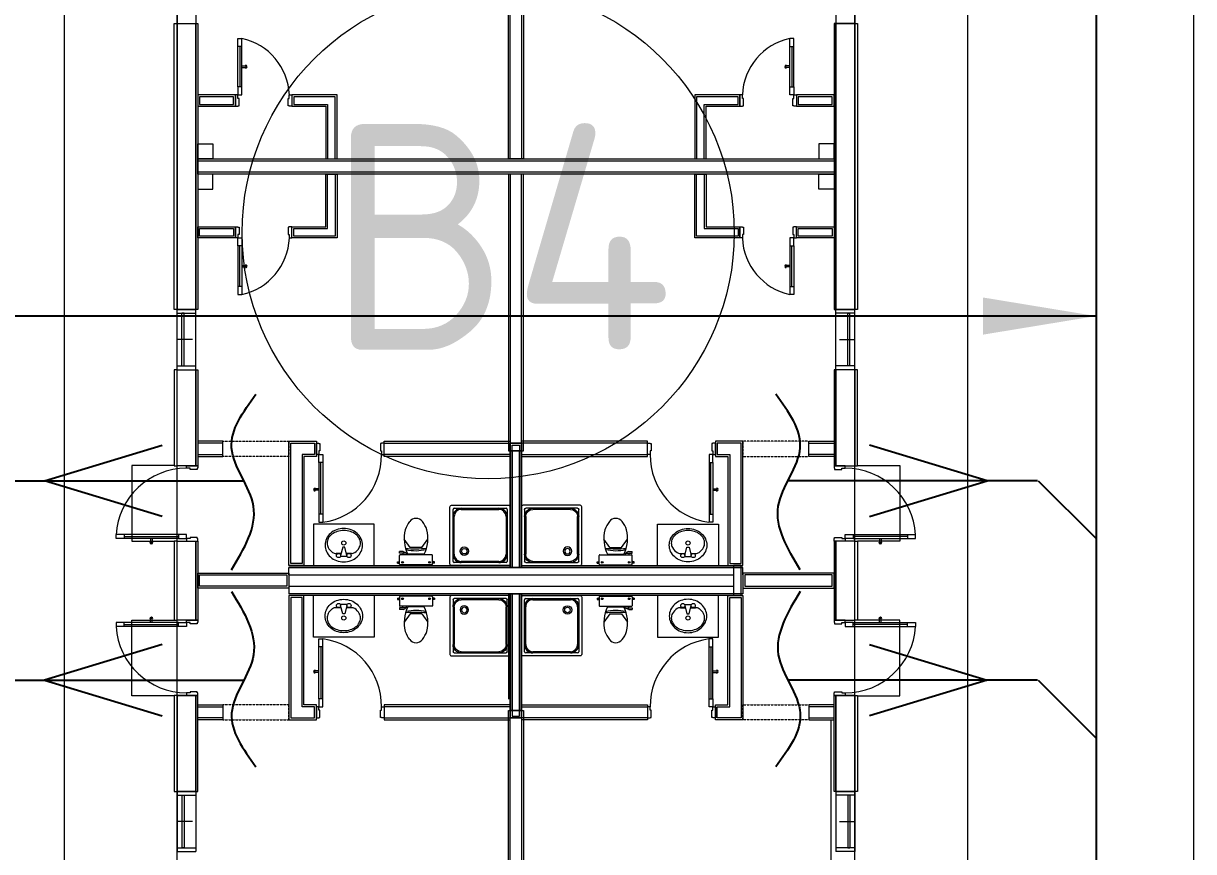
# Model space of a CAD drawing. Header units: metres. Extents: x 6917732 to 8046551, y 3602874 to 4094271.
# Drawn here: x 7249124 to 7264665, y 3872351 to 3883351 of the extents above; entities that cross this region are included whole.
import ezdxf

# ---------------------------------------------------------------- set-up
doc = ezdxf.new("R2010")
doc.units = ezdxf.units.M
doc.header["$LTSCALE"] = 0.5
doc.header["$MEASUREMENT"] = 0
for name, pattern in [('03000 - Plant Layout 1$0$CENTER2', [1.125, 0.75, -0.125, 0.125, -0.125]), ('GRF$0$DASHED2', [0.375, 0.25, -0.125]), ('HIDDEN2', [4.7625, 3.175, -1.5875])]:
    doc.linetypes.add(name, pattern=pattern)
doc.layers.get('0').update_dxf_attribs({"linetype": 'CONTINUOUS'})
for name, color, linetype, lineweight in [('AN-leg', 50, 'CONTINUOUS', 20), ('AN-TEXT', 7, 'CONTINUOUS', 40), ('CI-PED-FOOTPATH', 44, 'CONTINUOUS', 0), ('GRF$0$AR-FLR (0.2)-Flooring Line', 86, 'CONTINUOUS', 5), ('GRF$0$AR-G-FURN (0.18)-Loose furniture', 40, 'CONTINUOUS', 9), ('GRF$0$AR-P-WLI (0.25)-Internal Lining', 7, 'CONTINUOUS', 35), ('GRF$0$AR-P-WLX (0.25)-External wall', 3, 'CONTINUOUS', 35), ('Sewer Line', 4, 'CONTINUOUS', 25)]:
    doc.layers.add(name, color=color, linetype=linetype, lineweight=lineweight)
for name, color, linetype in [('CI-CEN', 1, '03000 - Plant Layout 1$0$CENTER2'), ('GRF$0$AR-G-HAT (0.2)-Hatching for walls', 8, 'CONTINUOUS'), ('GRF$0$AR-P-FRM (0.2)-Door', 20, 'CONTINUOUS'), ('GRF$0$AR-P-FRM (0.2)-window', 20, 'CONTINUOUS'), ('GRF$0$AR-P-SANT (0.25)-Sanitory', 4, 'CONTINUOUS'), ('RD-TXT', 7, 'CONTINUOUS'), ('TXT-BLDG NO', 20, 'CONTINUOUS')]:
    doc.layers.add(name, color=color, linetype=linetype)
doc.layers.get('CI-CEN').off()
doc.styles.add('3.5mm', font='ISO3098B.shx', dxfattribs={"height": 3.5})
doc.styles.add('ROMANS', font='ROMANS.shx', dxfattribs={"width": 0.9})
doc.dimstyles.new('1-200', dxfattribs={"dimtxt": 3000, "dimasz": 3000, "dimexe": 1000, "dimexo": 1000, "dimgap": 1000, "dimtad": 1, "dimdec": 0, "dimdsep": 46, "dimtxsty": 'ROMANS', "dimcen": 0, "dimclrd": 5, "dimclre": 5, "dimclrt": 2, "dimadec": 0, "dimazin": 2, "dimtfac": 1, "dimtdec": 0, "dimtmove": 2, "dimatfit": 2, "dimfxl": 1, "dimtolj": 1, "dimtzin": 0, "dimlwd": -1, "dimlwe": -1, "dimarcsym": 0})

# ---------------------------------------------------------------- blocks, each defined once
blk = doc.blocks.new('GRF$0$Bañ17 80x80')
at = {"color": 15, "lineweight": 0}
for p, q in [((0.05, 0.065), (0.05, 0.755)), ((0.065, 0.77), (0.755, 0.77)), ((0.065, 0.16), (0.065, 0.66)), ((0.16, 0.755), (0.66, 0.755)), ((0.755, 0.66), (0.755, 0.16)), ((0.77, 0.755), (0.77, 0.065)), ((0.755, 0.05), (0.065, 0.05)), ((0.66, 0.065), (0.16, 0.065))]:
    blk.add_line(p, q, dxfattribs=at)
blk.add_lwpolyline([(0.01, 0.79, -0.414214), (0.03, 0.81), (0.79, 0.81, -0.414214), (0.81, 0.79), (0.81, 0.03, -0.414214), (0.79, 0.01), (0.03, 0.01, -0.414214), (0.01, 0.03)], format="xyb", close=True, dxfattribs=at)
for radius in [0.056, 0.0366]:
    blk.add_circle((0.2, 0.2), radius, dxfattribs=at)
for centre, radius, start, end in [((0.16, 0.66), 0.11, 90, 180), ((0.065, 0.755), 0.015, 90, 180), ((0.16, 0.66), 0.095, 90, 180), ((0.66, 0.66), 0.11, 0, 90), ((0.66, 0.66), 0.095, 0, 90), ((0.755, 0.755), 0.015, 0, 90), ((0.16, 0.16), 0.11, 180, 270), ((0.16, 0.16), 0.095, 180, 270), ((0.66, 0.16), 0.11, 270, 0), ((0.66, 0.16), 0.095, 270, 0), ((0.065, 0.065), 0.015, 180, 270), ((0.755, 0.065), 0.015, 270, 0)]:
    blk.add_arc(centre, radius, start, end, dxfattribs=at)
blk = doc.blocks.new('fghg')
at = {"color": 15, "lineweight": 0, "elevation": 0}
for points in [[(14675, 3715), (14675, 4050), (14875, 4050), (14875, 3715)], [(18375, 3715), (18375, 4050), (18175, 4050), (18175, 3715)], [(14675, -4065), (14675, -4400), (14875, -4400), (14875, -4065)], [(18375, -4065), (18375, -4400), (18175, -4400), (18175, -4065)]]:
    blk.add_lwpolyline(points, close=True, dxfattribs=at)
at = {"color": 15, "linetype": 'GRF$0$DASHED2', "lineweight": 0, "ltscale": 4, "elevation": 0}
for points in [[(14875, 3715), (14675, 3715), (14675, 2840), (14875, 2840)], [(18175, 3715), (18375, 3715), (18375, 2840), (18175, 2840)], [(14875, -4065), (14675, -4065), (14675, -3190), (14875, -3190)], [(18175, -4065), (18375, -4065), (18375, -3190), (18175, -3190)]]:
    blk.add_lwpolyline(points, close=True, dxfattribs=at)
at = {"layer": 'GRF$0$AR-FLR (0.2)-Flooring Line', "color": 15, "lineweight": 0, "ltscale": 0.25, "elevation": 0}
for points in [[(14995, 4363), (14995, 4925), (16000, 4925), (16000, 4363)], [(18055, 4363), (18055, 4925), (17050, 4925), (17050, 4363)], [(16350, -75), (14950, -75)], [(14995, -4713), (14995, -5275), (16000, -5275), (16000, -4713)], [(18055, -4713), (18055, -5275), (17050, -5275), (17050, -4713)]]:
    blk.add_lwpolyline(points, dxfattribs=at)
at = {"layer": 'GRF$0$AR-G-FURN (0.18)-Loose furniture', "color": 15, "linetype": 'GRF$0$DASHED2', "lineweight": 0, "ltscale": 50, "elevation": 0}
for points in [[(21725, 3850), (21925, 3850), (21925, 4050), (21725, 4050)], [(22325, 3850), (22125, 3850), (22125, 4050), (22325, 4050)], [(21725, -4200), (21925, -4200), (21925, -4400), (21725, -4400)], [(22325, -4200), (22125, -4200), (22125, -4400), (22325, -4400)]]:
    blk.add_lwpolyline(points, close=True, dxfattribs=at)
at = {"layer": 'GRF$0$AR-G-HAT (0.2)-Hatching for walls', "color": 15, "lineweight": 0, "elevation": 0}
for points in [[(14700, 3715), (14700, 4050), (14850, 4050), (14850, 3715)], [(18350, 3715), (18350, 4050), (18200, 4050), (18200, 3715)], [(14700, -4065), (14700, -4400), (14850, -4400), (14850, -4065)], [(18350, -4065), (18350, -4400), (18200, -4400), (18200, -4065)]]:
    blk.add_lwpolyline(points, close=True, dxfattribs=at)
at = {"layer": 'GRF$0$AR-G-HAT (0.2)-Hatching for walls', "color": 15, "linetype": 'Continuous', "lineweight": 0, "ltscale": 0.1, "elevation": 0}
blk.add_lwpolyline([(16325, -3165), (16725, -3165), (16725, -3065), (16325, -3065)], close=True, dxfattribs=at)
at = {"layer": 'GRF$0$AR-P-FRM (0.2)-Door', "color": 15, "lineweight": 0}
for p, q in [((15915, 5027, 0), (15915, 5133, 0)), ((15967, 5133, 0), (15915, 5133, 0)), ((15967, 5027, 0), (15967, 5133, 0)), ((17083, 5027, 0), (17083, 5133, 0)), ((17083, 5133, 0), (17135, 5133, 0)), ((17135, 5027, 0), (17135, 5133, 0)), ((15915, 4306, 0), (15915, 5027, 0)), ((15915, 5027, 0), (15967, 5027, 0)), ((15941, 5027, 0), (15941, 4306, 0)), ((15967, 4306, 0), (15967, 5027, 0)), ((17083, 4306, 0), (17083, 5027, 0)), ((17135, 5027, 0), (17083, 5027, 0)), ((17109, 5027, 0), (17109, 4306, 0)), ((17135, 4306, 0), (17135, 5027, 0)), ((15915, 4306, 0), (15967, 4306, 0)), ((15915, 4200, 0), (15915, 4306, 0)), ((15967, 4200, 0), (15915, 4200, 0)), ((15967, 4306, 0), (15967, 4200, 0)), ((15967, 4152, 0), (15967, 4200, 0)), ((15967, 4200, 0), (16000, 4200, 0)), ((16000, 4200, 0), (16000, 4050, 0)), ((17050, 4200, 0), (17050, 4050, 0)), ((17083, 4200, 0), (17050, 4200, 0)), ((17135, 4306, 0), (17083, 4306, 0)), ((17083, 4306, 0), (17083, 4200, 0)), ((17083, 4152, 0), (17083, 4200, 0)), ((17083, 4200, 0), (17135, 4200, 0)), ((17135, 4200, 0), (17135, 4306, 0)), ((15952, 4056, 0), (15952, 4152, 0)), ((15952, 4152, 0), (15967, 4152, 0)), ((15967, 4056, 0), (15952, 4056, 0)), ((15967, 4050, 0), (15967, 4056, 0)), ((16000, 4050, 0), (15967, 4050, 0)), ((17050, 4050, 0), (17083, 4050, 0)), ((17098, 4152, 0), (17083, 4152, 0)), ((17083, 4050, 0), (17083, 4056, 0)), ((17083, 4056, 0), (17098, 4056, 0)), ((17098, 4056, 0), (17098, 4152, 0)), ((20431, 3516, 0), (20325, 3516, 0)), ((20325, 3516, 0), (20325, 3465, 0)), ((20431, 3465, 0), (20325, 3465, 0)), ((20969, 3516, 0), (20431, 3516, 0)), ((20431, 3465, 0), (20431, 3516, 0)), ((20431, 3491, 0), (20969, 3491, 0)), ((20969, 3465, 0), (20431, 3465, 0)), ((20969, 3465, 0), (20969, 3516, 0)), ((20969, 3516, 0), (21075, 3516, 0)), ((21075, 3465, 0), (20969, 3465, 0)), ((21075, 3550, 0), (21225, 3550, 0)), ((21075, 3516, 0), (21075, 3550, 0)), ((21123, 3516, 0), (21075, 3516, 0)), ((21075, 3516, 0), (21075, 3465, 0)), ((21123, 3502, 0), (21123, 3516, 0)), ((21219, 3502, 0), (21123, 3502, 0)), ((21225, 3516, 0), (21219, 3516, 0)), ((21219, 3516, 0), (21219, 3502, 0)), ((21225, 3550, 0), (21225, 3516, 0)), ((22975, 3550, 0), (22825, 3550, 0)), ((22825, 3550, 0), (22825, 3516, 0)), ((22825, 3516, 0), (22831, 3516, 0)), ((22831, 3516, 0), (22831, 3502, 0)), ((22831, 3502, 0), (22927, 3502, 0)), ((22927, 3502, 0), (22927, 3516, 0)), ((22927, 3516, 0), (22975, 3516, 0)), ((22975, 3516, 0), (22975, 3550, 0)), ((22975, 3516, 0), (22975, 3465, 0)), ((23081, 3516, 0), (22975, 3516, 0)), ((22975, 3465, 0), (23081, 3465, 0)), ((23081, 3516, 0), (23619, 3516, 0)), ((23081, 3465, 0), (23081, 3516, 0)), ((23619, 3491, 0), (23081, 3491, 0)), ((23081, 3465, 0), (23619, 3465, 0)), ((23619, 3516, 0), (23725, 3516, 0)), ((23619, 3465, 0), (23619, 3516, 0)), ((23619, 3465, 0), (23725, 3465, 0)), ((23725, 3516, 0), (23725, 3465, 0)), ((14850, 2475, 0), (14700, 2475, 0)), ((14700, 2475, 0), (14700, 2441, 0)), ((14700, 2441, 0), (14706, 2441, 0)), ((14706, 2441, 0), (14706, 2427, 0)), ((14706, 2427, 0), (14802, 2427, 0)), ((14802, 2427, 0), (14802, 2441, 0)), ((14802, 2441, 0), (14850, 2441, 0)), ((14850, 2441, 0), (14850, 2475, 0)), ((14850, 2441, 0), (14850, 2390, 0)), ((14956, 2441, 0), (14850, 2441, 0)), ((14850, 2390, 0), (14956, 2390, 0)), ((14956, 2441, 0), (15644, 2441, 0)), ((14956, 2390, 0), (14956, 2441, 0)), ((15644, 2416, 0), (14956, 2416, 0)), ((14956, 2390, 0), (15644, 2390, 0)), ((15644, 2441, 0), (15750, 2441, 0)), ((15644, 2390, 0), (15644, 2441, 0)), ((15644, 2390, 0), (15750, 2390, 0)), ((15750, 2441, 0), (15750, 2390, 0)), ((17406, 2441, 0), (17300, 2441, 0)), ((17300, 2441, 0), (17300, 2390, 0)), ((17406, 2390, 0), (17300, 2390, 0)), ((18094, 2441, 0), (17406, 2441, 0)), ((17406, 2390, 0), (17406, 2441, 0)), ((17406, 2416, 0), (18094, 2416, 0)), ((18094, 2390, 0), (17406, 2390, 0)), ((18094, 2390, 0), (18094, 2441, 0)), ((18094, 2441, 0), (18200, 2441, 0)), ((18200, 2390, 0), (18094, 2390, 0)), ((18200, 2475, 0), (18350, 2475, 0)), ((18200, 2441, 0), (18200, 2475, 0)), ((18248, 2441, 0), (18200, 2441, 0)), ((18200, 2441, 0), (18200, 2390, 0)), ((18248, 2427, 0), (18248, 2441, 0)), ((18344, 2427, 0), (18248, 2427, 0)), ((18350, 2441, 0), (18344, 2441, 0)), ((18344, 2441, 0), (18344, 2427, 0)), ((18350, 2475, 0), (18350, 2441, 0)), ((14700, -2825, 0), (14700, -2791, 0)), ((14700, -2791, 0), (14706, -2791, 0)), ((14706, -2791, 0), (14706, -2777, 0)), ((14706, -2777, 0), (14802, -2777, 0)), ((14802, -2777, 0), (14802, -2791, 0)), ((14802, -2791, 0), (14850, -2791, 0)), ((14850, -2740, 0), (14956, -2740, 0)), ((14850, -2791, 0), (14850, -2740, 0)), ((14850, -2791, 0), (14850, -2825, 0)), ((14956, -2791, 0), (14850, -2791, 0)), ((14956, -2740, 0), (15644, -2740, 0)), ((14956, -2740, 0), (14956, -2791, 0)), ((15644, -2766, 0), (14956, -2766, 0)), ((14956, -2791, 0), (15644, -2791, 0)), ((15644, -2740, 0), (15750, -2740, 0)), ((15644, -2740, 0), (15644, -2791, 0)), ((15644, -2791, 0), (15750, -2791, 0)), ((15750, -2791, 0), (15750, -2740, 0)), ((17406, -2740, 0), (17300, -2740, 0)), ((17300, -2791, 0), (17300, -2740, 0)), ((17406, -2791, 0), (17300, -2791, 0)), ((18094, -2740, 0), (17406, -2740, 0)), ((17406, -2740, 0), (17406, -2791, 0)), ((17406, -2766, 0), (18094, -2766, 0)), ((18094, -2791, 0), (17406, -2791, 0)), ((18094, -2740, 0), (18094, -2791, 0)), ((18200, -2740, 0), (18094, -2740, 0)), ((18094, -2791, 0), (18200, -2791, 0)), ((18200, -2791, 0), (18200, -2740, 0)), ((18248, -2791, 0), (18200, -2791, 0)), ((18200, -2791, 0), (18200, -2825, 0)), ((18344, -2777, 0), (18248, -2777, 0)), ((18248, -2777, 0), (18248, -2791, 0)), ((18344, -2791, 0), (18344, -2777, 0)), ((18350, -2791, 0), (18344, -2791, 0)), ((18350, -2825, 0), (18350, -2791, 0)), ((14850, -2825, 0), (14700, -2825, 0)), ((18200, -2825, 0), (18350, -2825, 0)), ((20431, -3815, 0), (20325, -3815, 0)), ((20325, -3866, 0), (20325, -3815, 0)), ((20431, -3866, 0), (20325, -3866, 0)), ((20969, -3815, 0), (20431, -3815, 0)), ((20431, -3815, 0), (20431, -3866, 0)), ((20431, -3841, 0), (20969, -3841, 0)), ((20969, -3866, 0), (20431, -3866, 0)), ((20969, -3815, 0), (20969, -3866, 0)), ((21075, -3815, 0), (20969, -3815, 0)), ((20969, -3866, 0), (21075, -3866, 0)), ((21075, -3866, 0), (21075, -3815, 0)), ((21123, -3866, 0), (21075, -3866, 0)), ((21075, -3866, 0), (21075, -3900, 0)), ((21219, -3852, 0), (21123, -3852, 0)), ((21123, -3852, 0), (21123, -3866, 0)), ((21219, -3866, 0), (21219, -3852, 0)), ((21225, -3866, 0), (21219, -3866, 0)), ((21225, -3900, 0), (21225, -3866, 0)), ((22825, -3900, 0), (22825, -3866, 0)), ((22825, -3866, 0), (22831, -3866, 0)), ((22831, -3866, 0), (22831, -3852, 0)), ((22831, -3852, 0), (22927, -3852, 0)), ((22927, -3852, 0), (22927, -3866, 0)), ((22927, -3866, 0), (22975, -3866, 0)), ((22975, -3815, 0), (23081, -3815, 0)), ((22975, -3866, 0), (22975, -3815, 0)), ((22975, -3866, 0), (22975, -3900, 0)), ((23081, -3866, 0), (22975, -3866, 0)), ((23081, -3815, 0), (23619, -3815, 0)), ((23081, -3815, 0), (23081, -3866, 0)), ((23619, -3841, 0), (23081, -3841, 0)), ((23081, -3866, 0), (23619, -3866, 0)), ((23619, -3815, 0), (23725, -3815, 0)), ((23619, -3815, 0), (23619, -3866, 0)), ((23619, -3866, 0), (23725, -3866, 0)), ((23725, -3866, 0), (23725, -3815, 0)), ((21075, -3900, 0), (21225, -3900, 0)), ((22975, -3900, 0), (22825, -3900, 0)), ((15967, -4406, 0), (15952, -4406, 0)), ((15952, -4406, 0), (15952, -4502, 0)), ((15952, -4502, 0), (15967, -4502, 0)), ((16000, -4400, 0), (15967, -4400, 0)), ((15967, -4400, 0), (15967, -4406, 0)), ((15967, -4502, 0), (15967, -4550, 0)), ((16000, -4550, 0), (16000, -4400, 0)), ((17050, -4550, 0), (17050, -4400, 0)), ((17050, -4400, 0), (17083, -4400, 0)), ((17083, -4400, 0), (17083, -4406, 0)), ((17083, -4406, 0), (17098, -4406, 0)), ((17098, -4502, 0), (17083, -4502, 0)), ((17083, -4502, 0), (17083, -4550, 0)), ((17098, -4406, 0), (17098, -4502, 0)), ((15915, -4550, 0), (15915, -4656, 0)), ((15967, -4550, 0), (15915, -4550, 0)), ((15915, -4656, 0), (15915, -5377, 0)), ((15915, -4656, 0), (15967, -4656, 0)), ((15941, -5377, 0), (15941, -4656, 0)), ((15967, -4550, 0), (16000, -4550, 0)), ((15967, -4656, 0), (15967, -4550, 0)), ((15967, -4656, 0), (15967, -5377, 0)), ((17083, -4550, 0), (17050, -4550, 0)), ((17083, -4550, 0), (17135, -4550, 0)), ((17083, -4656, 0), (17083, -4550, 0)), ((17083, -4656, 0), (17083, -5377, 0)), ((17135, -4656, 0), (17083, -4656, 0)), ((17109, -5377, 0), (17109, -4656, 0)), ((17135, -4550, 0), (17135, -4656, 0)), ((17135, -4656, 0), (17135, -5377, 0)), ((15915, -5377, 0), (15915, -5483, 0)), ((15915, -5377, 0), (15967, -5377, 0)), ((15967, -5377, 0), (15967, -5483, 0)), ((17083, -5377, 0), (17083, -5483, 0)), ((17135, -5377, 0), (17083, -5377, 0)), ((17135, -5377, 0), (17135, -5483, 0)), ((15967, -5483, 0), (15915, -5483, 0)), ((17083, -5483, 0), (17135, -5483, 0))]:
    blk.add_line(p, q, dxfattribs=at)
at = {"layer": 'GRF$0$AR-P-FRM (0.2)-Door', "color": 15, "lineweight": 0, "elevation": 0}
for points in [[(15967, 4676), (16017, 4676)], [(17083, 4676), (17033, 4676)], [(15967, 4656), (16017, 4656)], [(17083, 4656), (17033, 4656)], [(20690, 3465), (20690, 3415)], [(20710, 3465), (20710, 3415)], [(23340, 3465), (23340, 3415)], [(23360, 3465), (23360, 3415)], [(15306, 2441), (15306, 2491)], [(15326, 2441), (15326, 2491)], [(17724, 2441), (17724, 2491)], [(17744, 2441), (17744, 2491)], [(15306, -2791), (15306, -2841)], [(15326, -2791), (15326, -2841)], [(17724, -2791), (17724, -2841)], [(17744, -2791), (17744, -2841)], [(20690, -3815), (20690, -3765)], [(20710, -3815), (20710, -3765)], [(23340, -3815), (23340, -3765)], [(23360, -3815), (23360, -3765)], [(15967, -5006), (16017, -5006)], [(15967, -5026), (16017, -5026)], [(17083, -5006), (17033, -5006)], [(17083, -5026), (17033, -5026)]]:
    blk.add_lwpolyline(points, dxfattribs=at)
for points in [[(15000, 4200), (15000, 4050), (15034, 4050), (15034, 4056), (15048, 4056), (15048, 4152), (15034, 4152), (15034, 4200)], [(18050, 4200), (18050, 4050), (18016, 4050), (18016, 4056), (18002, 4056), (18002, 4152), (18016, 4152), (18016, 4200)], [(21075, 2800), (21225, 2800), (21225, 2834), (21219, 2834), (21219, 2848), (21123, 2848), (21123, 2834), (21075, 2834)], [(22975, 2800), (22825, 2800), (22825, 2834), (22831, 2834), (22831, 2848), (22927, 2848), (22927, 2834), (22975, 2834)], [(14850, 1575), (14700, 1575), (14700, 1609), (14706, 1609), (14706, 1623), (14802, 1623), (14802, 1609), (14850, 1609)], [(18200, 1575), (18350, 1575), (18350, 1609), (18344, 1609), (18344, 1623), (18248, 1623), (18248, 1609), (18200, 1609)], [(14850, -1925), (14700, -1925), (14700, -1959), (14706, -1959), (14706, -1973), (14802, -1973), (14802, -1959), (14850, -1959)], [(18200, -1925), (18350, -1925), (18350, -1959), (18344, -1959), (18344, -1973), (18248, -1973), (18248, -1959), (18200, -1959)], [(21075, -3150), (21225, -3150), (21225, -3184), (21219, -3184), (21219, -3198), (21123, -3198), (21123, -3184), (21075, -3184)], [(22975, -3150), (22825, -3150), (22825, -3184), (22831, -3184), (22831, -3198), (22927, -3198), (22927, -3184), (22975, -3184)], [(15000, -4550), (15000, -4400), (15034, -4400), (15034, -4406), (15048, -4406), (15048, -4502), (15034, -4502), (15034, -4550)], [(18050, -4550), (18050, -4400), (18016, -4400), (18016, -4406), (18002, -4406), (18002, -4502), (18016, -4502), (18016, -4550)]]:
    blk.add_lwpolyline(points, close=True, dxfattribs=at)
at = {"layer": 'GRF$0$AR-P-FRM (0.2)-Door', "color": 15, "lineweight": 0}
for centre, radius, start, end in [((15970, 4199, 0), 936, 93.3473, 179.9258), ((17080, 4199, 0), 936, 0.0742, 86.6527), ((16017, 4666, 0), 20, 270, 90), ((16017, 4666, 0), 10, 270, 90), ((17033, 4666, 0), 20, 90, 270), ((17033, 4666, 0), 10, 90, 270), ((21108, 3634, 0), 802, 192.2351, 267.6169), ((22942, 3634, 0), 802, 272.3831, 347.7649), ((20700, 3415, 0), 20, 180, 0), ((20700, 3415, 0), 10, 180, 0), ((23350, 3415, 0), 20, 180, 0), ((23350, 3415, 0), 10, 180, 0), ((15316, 2491, 0), 20, 0, 180), ((15316, 2491, 0), 10, 0, 180), ((17734, 2491, 0), 20, 0, 180), ((17734, 2491, 0), 10, 0, 180), ((14860, 2506, 0), 897, 269.3552, 352.5446), ((18190, 2506, 0), 897, 187.4554, 270.6448), ((14860, -2856, 0), 897, 7.4554, 90.6448), ((18190, -2856, 0), 897, 89.3552, 172.5446), ((15316, -2841, 0), 20, 180, 0), ((15316, -2841, 0), 10, 180, 0), ((17734, -2841, 0), 20, 180, 0), ((17734, -2841, 0), 10, 180, 0), ((21108, -3984, 0), 802, 92.3831, 167.7649), ((22942, -3984, 0), 802, 12.2351, 87.6169), ((20700, -3765, 0), 20, 0, 180), ((20700, -3765, 0), 10, 0, 180), ((23350, -3765, 0), 20, 0, 180), ((23350, -3765, 0), 10, 0, 180), ((15970, -4549, 0), 936, 180.0742, 266.6527), ((17080, -4549, 0), 936, 273.3473, 359.9258), ((16017, -5016, 0), 20, 270, 90), ((16017, -5016, 0), 10, 270, 90), ((17033, -5016, 0), 20, 90, 270), ((17033, -5016, 0), 10, 90, 270)]:
    blk.add_arc(centre, radius, start, end, dxfattribs=at)
at = {"layer": 'GRF$0$AR-P-FRM (0.2)-window', "color": 15, "lineweight": 0}
for p, q in [((12925, 4325, 0), (12925, 4075, 0)), ((13725, 4325, 0), (12925, 4325, 0)), ((12975, 4325, 0), (12975, 4075, 0)), ((13675, 4262, 0), (12975, 4262, 0)), ((12975, 4232, 0), (12975, 4262, 0)), ((13675, 4232, 0), (12975, 4232, 0)), ((13325, 4122, 0), (13325, 4325, 0)), ((13675, 4325, 0), (13675, 4075, 0)), ((13725, 4325, 0), (13725, 4075, 0)), ((19325, 4325, 0), (19325, 4075, 0)), ((19325, 4325, 0), (20125, 4325, 0)), ((19375, 4325, 0), (19375, 4075, 0)), ((19375, 4262, 0), (20075, 4262, 0)), ((19375, 4232, 0), (20075, 4232, 0)), ((19725, 4122, 0), (19725, 4325, 0)), ((20075, 4325, 0), (20075, 4075, 0)), ((20075, 4232, 0), (20075, 4262, 0)), ((20125, 4325, 0), (20125, 4075, 0)), ((23925, 4325, 0), (23925, 4075, 0)), ((24725, 4325, 0), (23925, 4325, 0)), ((13725, 4075, 0), (12925, 4075, 0)), ((19325, 4075, 0), (20125, 4075, 0)), ((24725, 4075, 0), (23925, 4075, 0)), ((12925, -4675, 0), (12925, -4425, 0)), ((13725, -4425, 0), (12925, -4425, 0)), ((12975, -4675, 0), (12975, -4425, 0)), ((13325, -4472, 0), (13325, -4675, 0)), ((13675, -4675, 0), (13675, -4425, 0)), ((13725, -4675, 0), (13725, -4425, 0)), ((19325, -4675, 0), (19325, -4425, 0)), ((19325, -4425, 0), (20125, -4425, 0)), ((19375, -4675, 0), (19375, -4425, 0)), ((19725, -4472, 0), (19725, -4675, 0)), ((20075, -4675, 0), (20075, -4425, 0)), ((20125, -4675, 0), (20125, -4425, 0)), ((23925, -4675, 0), (23925, -4425, 0)), ((24725, -4425, 0), (23925, -4425, 0)), ((13675, -4582, 0), (12975, -4582, 0)), ((12975, -4582, 0), (12975, -4612, 0)), ((13675, -4612, 0), (12975, -4612, 0)), ((19375, -4582, 0), (20075, -4582, 0)), ((19375, -4612, 0), (20075, -4612, 0)), ((20075, -4582, 0), (20075, -4612, 0)), ((13725, -4675, 0), (12925, -4675, 0)), ((19325, -4675, 0), (20125, -4675, 0)), ((24725, -4675, 0), (23925, -4675, 0))]:
    blk.add_line(p, q, dxfattribs=at)
at = {"layer": 'GRF$0$AR-P-SANT (0.25)-Sanitory', "color": 15, "lineweight": 0}
for p, q in [((16165, 2146, 0), (16165, 2212, 0)), ((16885, 2146, 0), (16885, 2212, 0)), ((16082, 2125, 0), (16193, 2153, 0)), ((16082, 2097, 0), (16082, 2125, 0)), ((16193, 2069, 0), (16082, 2097, 0)), ((16165, 2010, 0), (16165, 2076, 0)), ((16207, 2069, 0), (16207, 2153, 0)), ((16843, 2069, 0), (16843, 2153, 0)), ((16968, 2125, 0), (16857, 2153, 0)), ((16857, 2069, 0), (16968, 2097, 0)), ((16885, 2010, 0), (16885, 2076, 0)), ((16968, 2097, 0), (16968, 2125, 0)), ((16084, 1228, 0), (15973, 1308, 0)), ((16141, 1324, 0), (16141, 1369, 0)), ((16161, 1369, 0), (16141, 1369, 0)), ((16141, 1324, 0), (16154, 1290, 0)), ((16154, 1290, 0), (16161, 1290, 0)), ((16161, 1276, 0), (16161, 1369, 0)), ((16161, 1327, 0), (16183, 1327, 0)), ((16161, 1276, 0), (16183, 1276, 0)), ((16176, 1042, 0), (16176, 1260, 0)), ((16183, 941, 0), (16183, 1360, 0)), ((16309, 1369, 0), (16191, 1369, 0)), ((16294, 1379, 0), (16272, 1379, 0)), ((16272, 1379, 0), (16272, 1370, 0)), ((16294, 1370, 0), (16272, 1370, 0)), ((16292, 1396, 0), (16275, 1396, 0)), ((16275, 1396, 0), (16275, 1379, 0)), ((16292, 1396, 0), (16292, 1379, 0)), ((16294, 1379, 0), (16294, 1370, 0)), ((16318, 941, 0), (16318, 1360, 0)), ((16732, 941, 0), (16732, 1360, 0)), ((16741, 1369, 0), (16859, 1369, 0)), ((16756, 1379, 0), (16778, 1379, 0)), ((16756, 1379, 0), (16756, 1370, 0)), ((16756, 1370, 0), (16778, 1370, 0)), ((16758, 1396, 0), (16775, 1396, 0)), ((16758, 1396, 0), (16758, 1379, 0)), ((16775, 1396, 0), (16775, 1379, 0)), ((16778, 1379, 0), (16778, 1370, 0)), ((16867, 941, 0), (16867, 1360, 0)), ((16889, 1327, 0), (16867, 1327, 0)), ((16889, 1276, 0), (16867, 1276, 0)), ((16874, 1042, 0), (16874, 1260, 0)), ((16889, 1276, 0), (16889, 1369, 0)), ((16889, 1369, 0), (16909, 1369, 0)), ((16896, 1290, 0), (16889, 1290, 0)), ((16909, 1324, 0), (16896, 1290, 0)), ((16909, 1324, 0), (16909, 1369, 0)), ((16966, 1228, 0), (17077, 1308, 0)), ((16084, 1073, 0), (16084, 1228, 0)), ((16966, 1073, 0), (16966, 1228, 0)), ((16084, 1073, 0), (15973, 993, 0)), ((16966, 1073, 0), (17077, 993, 0)), ((16309, 932, 0), (16191, 932, 0)), ((16272, 923, 0), (16272, 931, 0)), ((16294, 931, 0), (16272, 931, 0)), ((16294, 923, 0), (16272, 923, 0)), ((16275, 905, 0), (16275, 923, 0)), ((16292, 905, 0), (16275, 905, 0)), ((16292, 905, 0), (16292, 923, 0)), ((16294, 923, 0), (16294, 931, 0)), ((16741, 932, 0), (16859, 932, 0)), ((16756, 923, 0), (16756, 931, 0)), ((16756, 931, 0), (16778, 931, 0)), ((16756, 923, 0), (16778, 923, 0)), ((16758, 905, 0), (16758, 923, 0)), ((16758, 905, 0), (16775, 905, 0)), ((16775, 905, 0), (16775, 923, 0)), ((16778, 923, 0), (16778, 931, 0)), ((16084, -1423, 0), (15973, -1343, 0)), ((16176, -1392, 0), (16176, -1610, 0)), ((16183, -1291, 0), (16183, -1710, 0)), ((16309, -1282, 0), (16191, -1282, 0)), ((16272, -1273, 0), (16272, -1281, 0)), ((16294, -1273, 0), (16272, -1273, 0)), ((16294, -1281, 0), (16272, -1281, 0)), ((16275, -1255, 0), (16275, -1273, 0)), ((16292, -1255, 0), (16275, -1255, 0)), ((16292, -1255, 0), (16292, -1273, 0)), ((16294, -1273, 0), (16294, -1281, 0)), ((16318, -1291, 0), (16318, -1710, 0)), ((16732, -1291, 0), (16732, -1710, 0)), ((16741, -1282, 0), (16859, -1282, 0)), ((16756, -1273, 0), (16756, -1281, 0)), ((16756, -1273, 0), (16778, -1273, 0)), ((16756, -1281, 0), (16778, -1281, 0)), ((16758, -1255, 0), (16758, -1273, 0)), ((16758, -1255, 0), (16775, -1255, 0)), ((16775, -1255, 0), (16775, -1273, 0)), ((16778, -1273, 0), (16778, -1281, 0)), ((16867, -1291, 0), (16867, -1710, 0)), ((16874, -1392, 0), (16874, -1610, 0)), ((16966, -1423, 0), (17077, -1343, 0)), ((16084, -1423, 0), (16084, -1578, 0)), ((16966, -1423, 0), (16966, -1578, 0)), ((16084, -1578, 0), (15973, -1658, 0)), ((16141, -1674, 0), (16154, -1640, 0)), ((16141, -1674, 0), (16141, -1719, 0)), ((16154, -1640, 0), (16161, -1640, 0)), ((16161, -1626, 0), (16161, -1719, 0)), ((16161, -1626, 0), (16183, -1626, 0)), ((16161, -1677, 0), (16183, -1677, 0)), ((16889, -1626, 0), (16867, -1626, 0)), ((16889, -1677, 0), (16867, -1677, 0)), ((16889, -1626, 0), (16889, -1719, 0)), ((16896, -1640, 0), (16889, -1640, 0)), ((16909, -1674, 0), (16896, -1640, 0)), ((16909, -1674, 0), (16909, -1719, 0)), ((16966, -1578, 0), (17077, -1658, 0)), ((16161, -1719, 0), (16141, -1719, 0)), ((16309, -1719, 0), (16191, -1719, 0)), ((16294, -1720, 0), (16272, -1720, 0)), ((16272, -1729, 0), (16272, -1720, 0)), ((16294, -1729, 0), (16272, -1729, 0)), ((16275, -1746, 0), (16275, -1729, 0)), ((16292, -1746, 0), (16275, -1746, 0)), ((16292, -1746, 0), (16292, -1729, 0)), ((16294, -1729, 0), (16294, -1720, 0)), ((16741, -1719, 0), (16859, -1719, 0)), ((16756, -1720, 0), (16778, -1720, 0)), ((16756, -1729, 0), (16756, -1720, 0)), ((16756, -1729, 0), (16778, -1729, 0)), ((16758, -1746, 0), (16758, -1729, 0)), ((16758, -1746, 0), (16775, -1746, 0)), ((16775, -1746, 0), (16775, -1729, 0)), ((16778, -1729, 0), (16778, -1720, 0)), ((16889, -1719, 0), (16909, -1719, 0)), ((16193, -2419, 0), (16082, -2447, 0)), ((16082, -2447, 0), (16082, -2475, 0)), ((16082, -2475, 0), (16193, -2503, 0)), ((16165, -2360, 0), (16165, -2426, 0)), ((16207, -2419, 0), (16207, -2503, 0)), ((16843, -2419, 0), (16843, -2503, 0)), ((16857, -2419, 0), (16968, -2447, 0)), ((16968, -2475, 0), (16857, -2503, 0)), ((16885, -2360, 0), (16885, -2426, 0)), ((16968, -2447, 0), (16968, -2475, 0)), ((16165, -2496, 0), (16165, -2562, 0)), ((16885, -2496, 0), (16885, -2562, 0))]:
    blk.add_line(p, q, dxfattribs=at)
at = {"layer": 'GRF$0$AR-P-SANT (0.25)-Sanitory', "color": 15, "lineweight": 0, "elevation": 0}
for points in [[(16325, 1708), (15775, 1708), (15775, 2514), (16325, 2514)], [(16725, 1708), (17275, 1708), (17275, 2514), (16725, 2514)], [(16325, -2058), (15775, -2058), (15775, -2864), (16325, -2864)], [(16725, -2058), (17275, -2058), (17275, -2864), (16725, -2864)]]:
    blk.add_lwpolyline(points, dxfattribs=at)
for points in [[(16054, 2360, -0.109452), (16138, 2342, -0.102376), (16211, 2287, -0.093737), (16259, 2208, -0.088426), (16276, 2111, -0.088426), (16259, 2014, -0.093737), (16211, 1935, -0.102376), (16138, 1880, -0.109452), (16054, 1862, -0.109452), (15971, 1880, -0.102376), (15898, 1935, -0.093737), (15850, 2014, -0.088426), (15833, 2111, -0.088426), (15850, 2208, -0.093737), (15898, 2287, -0.102376), (15971, 2342, -0.109452)], [(16996, 2360, 0.109452), (16912, 2342, 0.102376), (16839, 2287, 0.093737), (16791, 2208, 0.088426), (16774, 2111, 0.088426), (16791, 2014, 0.093737), (16839, 1935, 0.102376), (16912, 1880, 0.109452), (16996, 1862, 0.109452), (17079, 1880, 0.102376), (17152, 1935, 0.093737), (17200, 2014, 0.088426), (17217, 2111, 0.088426), (17200, 2208, 0.093737), (17152, 2287, 0.102376), (17079, 2342, 0.109452)], [(16054, -2710, 0.109452), (16138, -2692, 0.102376), (16211, -2637, 0.093737), (16259, -2558, 0.088426), (16276, -2461, 0.088426), (16259, -2364, 0.093737), (16211, -2285, 0.102376), (16138, -2230, 0.109452), (16054, -2212, 0.109452), (15971, -2230, 0.102376), (15898, -2285, 0.093737), (15850, -2364, 0.088426), (15833, -2461, 0.088426), (15850, -2558, 0.093737), (15898, -2637, 0.102376), (15971, -2692, 0.109452)], [(16996, -2710, -0.109452), (16912, -2692, -0.102376), (16839, -2637, -0.093737), (16791, -2558, -0.088426), (16774, -2461, -0.088426), (16791, -2364, -0.093737), (16839, -2285, -0.102376), (16912, -2230, -0.109452), (16996, -2212, -0.109452), (17079, -2230, -0.102376), (17152, -2285, -0.093737), (17200, -2364, -0.088426), (17217, -2461, -0.088426), (17200, -2558, -0.093737), (17152, -2637, -0.102376), (17079, -2692, -0.109452)]]:
    blk.add_lwpolyline(points, format="xyb", close=True, dxfattribs=at)
at = {"layer": 'GRF$0$AR-P-SANT (0.25)-Sanitory', "color": 15, "lineweight": 0}
for centre, radius in [((16193, 2180, 0), 27.7), ((16857, 2180, 0), 27.7), ((16027, 2111, 0), 27.7), ((16193, 2042, 0), 27.7), ((16857, 2042, 0), 27.7), ((17023, 2111, 0), 27.7), ((16283, 1330, 0), 10.9), ((16767, 1330, 0), 10.9), ((16283, 972, 0), 10.9), ((16767, 972, 0), 10.9), ((16283, -1322, 0), 10.9), ((16767, -1322, 0), 10.9), ((16283, -1680, 0), 10.9), ((16767, -1680, 0), 10.9), ((16027, -2461, 0), 27.7), ((16193, -2392, 0), 27.7), ((16857, -2392, 0), 27.7), ((17023, -2461, 0), 27.7), ((16193, -2530, 0), 27.7), ((16857, -2530, 0), 27.7)]:
    blk.add_circle(centre, radius, dxfattribs=at)
for centre, radius, start, end in [((16027, 2206, 0), 126, 90, 118.9112), ((16027, 2206, 0), 126, 61.0888, 90), ((17023, 2206, 0), 126, 90, 118.9112), ((17023, 2206, 0), 126, 61.0888, 90), ((16155, 2111, 0), 295, 162.7421, 180), ((16092, 2131, 0), 229, 143.1301, 162.7421), ((16052, 2161, 0), 179, 118.9112, 143.1301), ((16001, 2161, 0), 179, 36.8699, 61.0888), ((15961, 2131, 0), 229, 33.9045, 36.8699), ((16082, 2212, 0), 83.1, 0, 33.9045), ((16968, 2212, 0), 83.1, 146.0955, 180), ((17089, 2131, 0), 229, 143.1301, 146.0955), ((17049, 2161, 0), 179, 118.9112, 143.1301), ((16998, 2161, 0), 179, 36.8699, 61.0888), ((16958, 2131, 0), 229, 17.2579, 36.8699), ((16895, 2111, 0), 295, 0, 17.2579), ((16155, 2111, 0), 295, 180, 197.2579), ((16092, 2091, 0), 229, 197.2579, 216.8699), ((16958, 2091, 0), 229, 323.1301, 342.7421), ((16895, 2111, 0), 295, 342.7421, 0), ((16052, 2061, 0), 179, 216.8699, 241.0888), ((16027, 2015, 0), 126, 241.0888, 270), ((16027, 2015, 0), 126, 270, 298.9112), ((16001, 2061, 0), 179, 298.9112, 327.7402), ((16082, 2010, 0), 83.1, 327.7402, 0), ((16968, 2010, 0), 83.1, 180, 212.2598), ((17049, 2061, 0), 179, 212.2598, 241.0888), ((17023, 2015, 0), 126, 241.0888, 270), ((17023, 2015, 0), 126, 270, 298.9112), ((16998, 2061, 0), 179, 298.9112, 323.1301), ((15980, 922, 0), 395, 109.2942, 127.2549), ((15965, 822, 0), 486, 64.2321, 103.6755), ((14776, 1162, 0), 1327, 353.4552, 5.5271), ((15553, 1155, 0), 575, 345.9276, 13.0204), ((16191, 1360, 0), 8.73, 90, 180), ((16309, 1360, 0), 8.73, 0, 90), ((16741, 1360, 0), 8.73, 90, 180), ((16859, 1360, 0), 8.73, 0, 90), ((17085, 822, 0), 486, 76.3245, 115.7679), ((17497, 1155, 0), 575, 166.9796, 194.0724), ((18274, 1162, 0), 1327, 174.4729, 186.5448), ((17070, 922, 0), 395, 52.7451, 70.7058), ((15804, 1151, 0), 105, 126.3794, 233.6206), ((17246, 1151, 0), 105, 306.3794, 53.6206), ((15986, 1382, 0), 399, 232.2382, 250.1051), ((15965, 1479, 0), 486, 256.3245, 295.7679), ((16191, 941, 0), 8.73, 180, 270), ((16309, 941, 0), 8.73, 270, 0), ((16741, 941, 0), 8.73, 180, 270), ((16859, 941, 0), 8.73, 270, 0), ((17085, 1479, 0), 486, 244.2321, 283.6755), ((17064, 1382, 0), 399, 289.8949, 307.7618), ((15986, -1732, 0), 399, 109.8949, 127.7618), ((15965, -1829, 0), 486, 64.2321, 103.6755), ((14776, -1512, 0), 1327, 354.4729, 6.5448), ((15553, -1505, 0), 575, 346.9796, 14.0724), ((16191, -1291, 0), 8.73, 90, 180), ((16309, -1291, 0), 8.73, 0, 90), ((16741, -1291, 0), 8.73, 90, 180), ((16859, -1291, 0), 8.73, 0, 90), ((17085, -1829, 0), 486, 76.3245, 115.7679), ((17497, -1505, 0), 575, 165.9276, 193.0204), ((18274, -1512, 0), 1327, 173.4552, 185.5271), ((17064, -1732, 0), 399, 52.2382, 70.1051), ((15804, -1501, 0), 105, 126.3794, 233.6206), ((17246, -1501, 0), 105, 306.3794, 53.6206), ((15980, -1272, 0), 395, 232.7451, 250.7058), ((15965, -1172, 0), 486, 256.3245, 295.7679), ((17085, -1172, 0), 486, 244.2321, 283.6755), ((17070, -1272, 0), 395, 289.2942, 307.2549), ((16191, -1710, 0), 8.73, 180, 270), ((16309, -1710, 0), 8.73, 270, 0), ((16741, -1710, 0), 8.73, 180, 270), ((16859, -1710, 0), 8.73, 270, 0), ((16092, -2441, 0), 229, 143.1301, 162.7421), ((16052, -2411, 0), 179, 118.9112, 143.1301), ((16027, -2365, 0), 126, 90, 118.9112), ((16027, -2365, 0), 126, 61.0888, 90), ((16001, -2411, 0), 179, 32.2598, 61.0888), ((16082, -2360, 0), 83.1, 0, 32.2598), ((16968, -2360, 0), 83.1, 147.7402, 180), ((17049, -2411, 0), 179, 118.9112, 147.7402), ((17023, -2365, 0), 126, 90, 118.9112), ((17023, -2365, 0), 126, 61.0888, 90), ((16998, -2411, 0), 179, 36.8699, 61.0888), ((16958, -2441, 0), 229, 17.2579, 36.8699), ((16155, -2461, 0), 295, 162.7421, 180), ((16155, -2461, 0), 295, 180, 197.2579), ((16895, -2461, 0), 295, 0, 17.2579), ((16895, -2461, 0), 295, 342.7421, 0), ((16092, -2481, 0), 229, 197.2579, 216.8699), ((16052, -2511, 0), 179, 216.8699, 241.0888), ((16001, -2511, 0), 179, 298.9112, 323.1301), ((15961, -2481, 0), 229, 323.1301, 326.0955), ((16082, -2562, 0), 83.1, 326.0955, 0), ((16968, -2562, 0), 83.1, 180, 213.9045), ((17089, -2481, 0), 229, 213.9045, 216.8699), ((17049, -2511, 0), 179, 216.8699, 241.0888), ((16998, -2511, 0), 179, 298.9112, 323.1301), ((16958, -2481, 0), 229, 323.1301, 342.7421), ((16027, -2556, 0), 126, 241.0888, 270), ((16027, -2556, 0), 126, 270, 298.9112), ((17023, -2556, 0), 126, 241.0888, 270), ((17023, -2556, 0), 126, 270, 298.9112)]:
    blk.add_arc(centre, radius, start, end, dxfattribs=at)
at = {"layer": 'GRF$0$AR-P-WLI (0.25)-Internal Lining', "color": 15, "lineweight": 0}
for p, q in [((21075, 3550, 0), (21075, 4050, 0)), ((21075, 4050, 0), (21225, 4050, 0)), ((21225, 4050, 0), (21225, 3550, 0)), ((21925, -4400, 0), (21925, 4050, 0)), ((21925, 4050, 0), (22125, 4050, 0)), ((21950, -4400, 0), (21950, 4050, 0)), ((21950, 4050, 0), (22100, 4050, 0)), ((22100, 4050, 0), (22100, -4400, 0)), ((22125, 4050, 0), (22125, -4400, 0)), ((22825, 4050, 0), (22825, 3550, 0)), ((22975, 4050, 0), (22825, 4050, 0)), ((22975, 3550, 0), (22975, 4050, 0)), ((21100, 3575, 0), (21100, 4025, 0)), ((21100, 4025, 0), (21200, 4025, 0)), ((21200, 4025, 0), (21200, 3575, 0)), ((22850, 4025, 0), (22850, 3575, 0)), ((22950, 4025, 0), (22850, 4025, 0)), ((22950, 3575, 0), (22950, 4025, 0)), ((21200, 3575, 0), (21100, 3575, 0)), ((22850, 3575, 0), (22950, 3575, 0)), ((21225, 3550, 0), (21075, 3550, 0)), ((22825, 3550, 0), (22975, 3550, 0)), ((16325, -100, 0), (16325, 2840, 0)), ((16350, -100, 0), (16350, 2840, 0)), ((16700, 2840, 0), (16700, -100, 0)), ((16725, 2840, 0), (16725, -100, 0)), ((21075, 2800, 0), (21225, 2800, 0)), ((21075, 2200, 0), (21075, 2800, 0)), ((21225, 2800, 0), (21225, 2350, 0)), ((22975, 2800, 0), (22825, 2800, 0)), ((22825, 2800, 0), (22825, 2350, 0)), ((22975, 2200, 0), (22975, 2800, 0)), ((21100, 2775, 0), (21200, 2775, 0)), ((21100, 2225, 0), (21100, 2775, 0)), ((21200, 2775, 0), (21200, 2325, 0)), ((22950, 2775, 0), (22850, 2775, 0)), ((22850, 2775, 0), (22850, 2325, 0)), ((22950, 2225, 0), (22950, 2775, 0)), ((21225, 2350, 0), (21925, 2350, 0)), ((21925, 2350, 0), (21925, 2200, 0)), ((22825, 2350, 0), (22125, 2350, 0)), ((22125, 2350, 0), (22125, 2200, 0)), ((21925, 2200, 0), (21075, 2200, 0)), ((21925, 2225, 0), (21100, 2225, 0)), ((21200, 2325, 0), (21925, 2325, 0)), ((21925, 2325, 0), (21925, 2225, 0)), ((22850, 2325, 0), (22125, 2325, 0)), ((22125, 2325, 0), (22125, 2225, 0)), ((22125, 2225, 0), (22950, 2225, 0)), ((22125, 2200, 0), (22975, 2200, 0)), ((14675, 1575, 0), (14675, -100, 0)), ((14875, 1575, 0), (14675, 1575, 0)), ((14700, 1575, 0), (14700, -100, 0)), ((14850, 1575, 0), (14700, 1575, 0)), ((14850, -100, 0), (14850, 1575, 0)), ((14875, -100, 0), (14875, 1575, 0)), ((18175, -100, 0), (18175, 1575, 0)), ((18175, 1575, 0), (18375, 1575, 0)), ((18200, -100, 0), (18200, 1575, 0)), ((18200, 1575, 0), (18350, 1575, 0)), ((18350, 1575, 0), (18350, -100, 0)), ((18375, 1575, 0), (18375, -100, 0)), ((14975, -100, 0), (14775, -100, 0)), ((14975, -100, 0), (14775, -100, 0)), ((14775, -100, 0), (14975, -100, 0)), ((14950, -100, 0), (14800, -100, 0)), ((16350, -100, 0), (14800, -100, 0)), ((14800, -100, 0), (14800, -250, 0)), ((14950, -100, 0), (14800, -100, 0)), ((14800, -100, 0), (14950, -100, 0)), ((16350, -125, 0), (14800, -125, 0)), ((14800, -125, 0), (14800, -225, 0)), ((16350, -250, 0), (16350, -100, 0)), ((16350, -225, 0), (16350, -125, 0)), ((16700, -100, 0), (18250, -100, 0)), ((16700, -250, 0), (16700, -100, 0)), ((16700, -250, 0), (16700, -100, 0)), ((16700, -250, 0), (16700, -100, 0)), ((16700, -125, 0), (18250, -125, 0)), ((16700, -225, 0), (16700, -125, 0)), ((16700, -225, 0), (16700, -125, 0)), ((16700, -225, 0), (16700, -125, 0)), ((18075, -100, 0), (18275, -100, 0)), ((18075, -100, 0), (18275, -100, 0)), ((18275, -100, 0), (18075, -100, 0)), ((18100, -100, 0), (18250, -100, 0)), ((18100, -100, 0), (18250, -100, 0)), ((18250, -100, 0), (18100, -100, 0)), ((21925, -75, 0), (18250, -75, 0)), ((18250, -75, 0), (18250, -275, 0)), ((21925, -100, 0), (18250, -100, 0)), ((18250, -100, 0), (18250, -250, 0)), ((18250, -100, 0), (18250, -250, 0)), ((18250, -100, 0), (18250, -250, 0)), ((18250, -125, 0), (18250, -225, 0)), ((18250, -125, 0), (18250, -225, 0)), ((21925, -275, 0), (21925, -75, 0)), ((21925, -250, 0), (21925, -100, 0)), ((22125, -75, 0), (25800, -75, 0)), ((22125, -275, 0), (22125, -75, 0)), ((22125, -100, 0), (25800, -100, 0)), ((22125, -250, 0), (22125, -100, 0)), ((14675, -1925, 0), (14675, -250, 0)), ((14700, -1925, 0), (14700, -250, 0)), ((14775, -250, 0), (14975, -250, 0)), ((14775, -250, 0), (14975, -250, 0)), ((14800, -225, 0), (16350, -225, 0)), ((14800, -250, 0), (14950, -250, 0)), ((14800, -250, 0), (16350, -250, 0)), ((14800, -250, 0), (14950, -250, 0)), ((14850, -250, 0), (14850, -1925, 0)), ((14875, -250, 0), (14875, -1925, 0)), ((16325, -3190, 0), (16325, -250, 0)), ((16350, -3065, 0), (16350, -250, 0)), ((18250, -225, 0), (16700, -225, 0)), ((18250, -250, 0), (16700, -250, 0)), ((16700, -250, 0), (16700, -3190, 0)), ((16725, -250, 0), (16725, -3190, 0)), ((18275, -250, 0), (18075, -250, 0)), ((18275, -250, 0), (18075, -250, 0)), ((18250, -250, 0), (18100, -250, 0)), ((18250, -250, 0), (18100, -250, 0)), ((18175, -250, 0), (18175, -1925, 0)), ((18200, -250, 0), (18200, -1925, 0)), ((18250, -250, 0), (21925, -250, 0)), ((18250, -275, 0), (21925, -275, 0)), ((18350, -1925, 0), (18350, -250, 0)), ((18375, -1925, 0), (18375, -250, 0)), ((25800, -250, 0), (22125, -250, 0)), ((25800, -275, 0), (22125, -275, 0)), ((14875, -1925, 0), (14675, -1925, 0)), ((14850, -1925, 0), (14700, -1925, 0)), ((18175, -1925, 0), (18375, -1925, 0)), ((18200, -1925, 0), (18350, -1925, 0)), ((21075, -3150, 0), (21075, -2550, 0)), ((21075, -2550, 0), (21925, -2550, 0)), ((21100, -3125, 0), (21100, -2575, 0)), ((21100, -2575, 0), (21925, -2575, 0)), ((21925, -2550, 0), (21925, -2700, 0)), ((21925, -2575, 0), (21925, -2675, 0)), ((22975, -2550, 0), (22125, -2550, 0)), ((22125, -2550, 0), (22125, -2700, 0)), ((22950, -2575, 0), (22125, -2575, 0)), ((22125, -2575, 0), (22125, -2675, 0)), ((22950, -3125, 0), (22950, -2575, 0)), ((22975, -3150, 0), (22975, -2550, 0)), ((21200, -2675, 0), (21200, -3125, 0)), ((21925, -2675, 0), (21200, -2675, 0)), ((21225, -2700, 0), (21225, -3150, 0)), ((21925, -2700, 0), (21225, -2700, 0)), ((22125, -2675, 0), (22850, -2675, 0)), ((22125, -2700, 0), (22825, -2700, 0)), ((22825, -2700, 0), (22825, -3150, 0)), ((22850, -2675, 0), (22850, -3125, 0)), ((21225, -3150, 0), (21075, -3150, 0)), ((21200, -3125, 0), (21100, -3125, 0)), ((22825, -3150, 0), (22975, -3150, 0)), ((22850, -3125, 0), (22950, -3125, 0)), ((21075, -4400, 0), (21075, -3900, 0)), ((21075, -3900, 0), (21225, -3900, 0)), ((21100, -4375, 0), (21100, -3925, 0)), ((21100, -3925, 0), (21200, -3925, 0)), ((21200, -3925, 0), (21200, -4375, 0)), ((21225, -3900, 0), (21225, -4400, 0)), ((22825, -3900, 0), (22825, -4400, 0)), ((22975, -3900, 0), (22825, -3900, 0)), ((22850, -3925, 0), (22850, -4375, 0)), ((22950, -3925, 0), (22850, -3925, 0)), ((22950, -4375, 0), (22950, -3925, 0)), ((22975, -4400, 0), (22975, -3900, 0)), ((21225, -4400, 0), (21075, -4400, 0)), ((21200, -4375, 0), (21100, -4375, 0)), ((22125, -4400, 0), (21925, -4400, 0)), ((22100, -4400, 0), (21950, -4400, 0)), ((22825, -4400, 0), (22975, -4400, 0)), ((22850, -4375, 0), (22950, -4375, 0))]:
    blk.add_line(p, q, dxfattribs=at)
at = {"layer": 'GRF$0$AR-P-WLI (0.25)-Internal Lining', "color": 15, "lineweight": 0, "ltscale": 0.25}
for p, q in [((16350, -3190, 0), (16350, 2840, 0)), ((16450, 2840, 0), (16350, 2840, 0)), ((16450, 2840, 0), (16450, -3065, 0)), ((16600, 2840, 0), (16600, -3065, 0)), ((16600, 2840, 0), (16700, 2840, 0)), ((16700, -3190, 0), (16700, 2840, 0)), ((11125, -75, 0), (14800, -75, 0)), ((11125, -100, 0), (14800, -100, 0)), ((14800, -75, 0), (14800, -275, 0)), ((14800, -100, 0), (14800, -250, 0)), ((18250, -100, 0), (18250, -250, 0)), ((14800, -250, 0), (11125, -250, 0)), ((14800, -275, 0), (11125, -275, 0)), ((16450, -3190, 0), (16350, -3190, 0)), ((16600, -3190, 0), (16700, -3190, 0))]:
    blk.add_line(p, q, dxfattribs=at)
at = {"layer": 'GRF$0$AR-P-WLI (0.25)-Internal Lining', "color": 15, "lineweight": 0, "elevation": 0}
for points in [[(16525, 2840), (16425, 2840), (16425, 4050), (16625, 4050), (16625, 2840)], [(16525, 2865), (16450, 2865), (16450, 4025), (16600, 4025), (16600, 2865)], [(14700, 2500), (14850, 2500), (14850, 2665), (16300, 2665), (16300, 2815), (14700, 2815)], [(18350, 2500), (18200, 2500), (18200, 2665), (16750, 2665), (16750, 2815), (18350, 2815)], [(16350, -250), (14700, -250), (14700, -100), (16350, -100)], [(16350, -250), (14800, -250), (14800, -100), (16350, -100)], [(16350, -225), (14800, -225), (14800, -125), (16350, -125)], [(16700, -250), (18250, -250), (18250, -100), (16700, -100)], [(16700, -250), (18350, -250), (18350, -100), (16700, -100)], [(16700, -225), (18250, -225), (18250, -125), (16700, -125)], [(14700, -2850), (14850, -2850), (14850, -3015), (16300, -3015), (16300, -3165), (14700, -3165)], [(18350, -2850), (18200, -2850), (18200, -3015), (16750, -3015), (16750, -3165), (18350, -3165)], [(16525, -3190), (16425, -3190), (16425, -4400), (16625, -4400), (16625, -3190)], [(16525, -3215), (16450, -3215), (16450, -4375), (16600, -4375), (16600, -3215)]]:
    blk.add_lwpolyline(points, close=True, dxfattribs=at)
for points in [[(14675, 2475), (14875, 2475), (14875, 2640), (16325, 2640), (16325, 2840), (14675, 2840), (14675, 2475)], [(18375, 2475), (18175, 2475), (18175, 2640), (16725, 2640), (16725, 2840), (18375, 2840), (18375, 2475)], [(14675, -2825), (14875, -2825), (14875, -2990), (16325, -2990), (16325, -3190), (14675, -3190), (14675, -2825)], [(18375, -2825), (18175, -2825), (18175, -2990), (16725, -2990), (16725, -3190), (18375, -3190), (18375, -2825)], [(11975, -4364), (14675, -4364)]]:
    blk.add_lwpolyline(points, dxfattribs=at)
at = {"layer": 'GRF$0$AR-P-WLI (0.25)-Internal Lining', "color": 15, "lineweight": 0, "ltscale": 0.25, "elevation": 0}
for points in [[(16350, -100), (14700, -100), (14700, -250), (16350, -250)], [(16350, -125), (14725, -125), (14725, -225), (16350, -225)], [(16700, -100), (18350, -100), (18350, -250), (16700, -250)], [(16700, -125), (18325, -125), (18325, -225), (16700, -225)]]:
    blk.add_lwpolyline(points, dxfattribs=at)
at = {"layer": 'GRF$0$AR-P-WLX (0.25)-External wall', "color": 15, "lineweight": 0}
blk.add_line((23925, -4425, 0), (23925, -4675, 0), dxfattribs=at)
at = {"layer": 'GRF$0$AR-P-WLX (0.25)-External wall', "color": 15, "lineweight": 0, "elevation": 0}
for points in [[(13725, 4363), (13725, 4325), (15000, 4325), (15000, 4363)], [(17050, 4363), (16000, 4363), (16000, 4325), (17050, 4325)], [(19325, 4363), (18050, 4363), (18050, 4325), (19325, 4325)], [(20125, 4363), (23925, 4363), (23925, 4325), (20125, 4325)], [(15000, 4075), (15000, 4325), (13725, 4325), (13725, 4075)], [(18050, 4325), (19325, 4325), (19325, 4075), (18050, 4075)], [(23925, 4075), (20125, 4075), (20125, 4325), (23925, 4325)], [(16000, 4050), (16000, 4075), (17050, 4075), (17050, 4050)], [(18050, 4050), (18050, 4075), (19325, 4075), (19325, 4050)], [(20125, 4050), (20125, 4075), (23925, 4075), (23925, 4050)], [(15000, -4425), (15000, -4675), (13725, -4675), (13725, -4425)], [(16000, -4400), (16000, -4425), (17050, -4425), (17050, -4400)], [(18050, -4425), (18050, -4675), (19325, -4675), (19325, -4425)], [(23925, -4400), (20125, -4400), (20125, -4425), (23925, -4425)], [(20125, -4425), (20125, -4675), (23925, -4675), (23925, -4425)], [(13725, -4713), (13725, -4675), (15000, -4675), (15000, -4713)], [(17050, -4713), (16000, -4713), (16000, -4675), (17050, -4675)], [(19325, -4713), (19325, -4675), (18050, -4675), (18050, -4713)], [(20125, -4713), (20125, -4675), (23925, -4675), (23925, -4713)]]:
    blk.add_lwpolyline(points, close=True, dxfattribs=at)
for points in [[(15000, 4325), (15000, 4075), (13725, 4075), (13725, 4325), (15000, 4325)], [(17050, 4325), (17050, 4075), (16000, 4075), (16000, 4325), (17050, 4325)], [(15000, 4050), (15000, 4075), (13725, 4075), (13725, 4050), (15000, 4050)], [(16000, 4075), (17050, 4075)], [(20125, 4075), (23925, 4075)], [(15000, -4400), (15000, -4425), (13725, -4425), (13725, -4400), (15000, -4400)], [(15000, -4675), (15000, -4425), (13725, -4425), (13725, -4675), (15000, -4675)], [(17050, -4675), (17050, -4425), (16000, -4425), (16000, -4675), (17050, -4675)], [(16000, -4425), (17050, -4425)], [(18050, -4400), (18050, -4425), (19325, -4425), (19325, -4400), (18050, -4400)], [(23925, -4425), (20125, -4425)], [(23925, -4675), (20125, -4675), (20125, -4425)]]:
    blk.add_lwpolyline(points, dxfattribs=at)
at = {"layer": 'GRF$0$AR-P-SANT (0.25)-Sanitory', "color": 15, "lineweight": 0, "yscale": 1000, "zscale": 1000}
for p, xscale, rotation in [((16335, 710, 0), -1000, 90), ((16715, 710, 0), 1000, 270), ((16335, -1060, 0), 1000, 90), ((16715, -1060, 0), -1000, 270)]:
    blk.add_blockref('GRF$0$Bañ17 80x80', p, dxfattribs=dict(at, xscale=xscale, rotation=rotation))
blk = doc.blocks.new('sdsxdc')
at = {"layer": 'CI-PED-FOOTPATH', "color": 15, "lineweight": 0}
for p, q in [((7264665, 3884869), (7264665, 3849845)), ((7261665, 3883876, 0), (7261663, 3850851, 0))]:
    blk.add_line(p, q, dxfattribs=at)
at = {"layer": 'CI-PED-FOOTPATH', "color": 15, "lineweight": 0, "elevation": 33}
blk.add_lwpolyline([(7251165, 3894326), (7260164, 3894326), (7260164, 3859301), (7251165, 3859301)], close=True, dxfattribs=at)
at = {"layer": 'CI-PED-FOOTPATH', "color": 15, "lineweight": 0, "elevation": 33, "flags": 128}
blk.add_lwpolyline([(7249665, 3883877), (7249663, 3850852, -0.414214), (7248663, 3849852), (7235856, 3849852, -0.414214), (7234856, 3850852), (7234858, 3883877, -0.414214), (7235858, 3884877), (7248665, 3884877, -0.414213)], format="xyb", close=True, dxfattribs=at)
blk = doc.blocks.new('A$C65520D9C')
at = {"layer": 'AN-leg', "rotation": 90}
blk.add_blockref('fghg', (-239166, -208140, 0), dxfattribs=at)
at = {"layer": 'CI-CEN', "color": 8, "linetype": 'HIDDEN2', "lineweight": 0, "ltscale": 2000}
blk.add_blockref('sdsxdc', (-7494656, -4067566, -33), dxfattribs=at)
blk = doc.blocks.new('A$C021B369C')
at = {"layer": 'RD-TXT', "color": 2}
blk.add_blockref('A$C65520D9C', (0, 0), dxfattribs=at)

msp = doc.modelspace()

# ---------------------------------------------------------------- linework, layer by layer
at = {"layer": 'AN-TEXT', "color": 2, "lineweight": 15}
msp.add_circle((7255296.8, 3880571.3, -0.3), 3267.7, dxfattribs=at)
at = {"layer": 'Sewer Line'}
for p, q in [((7263369.7, 3889033.9, 32.9), (7263369.7, 3848271.4, -82.5)), ((7249404.2, 3877274.2, 32.9), (7250968.1, 3877748.2, 32.9)), ((7261925.5, 3877274.2, 32.9), (7260361.7, 3877748.2, 32.9)), ((7248737.8, 3877274.2, 32.9), (7252052.2, 3877274.2, 32.9)), ((7250968.1, 3876800.3, 32.9), (7249404.2, 3877274.2, 32.9)), ((7262591.9, 3877274.2, 32.9), (7259277.5, 3877274.2, 32.9)), ((7260361.7, 3876800.3, 32.9), (7261925.5, 3877274.2, 32.9)), ((7263369.9, 3876508, 32.9), (7262606.9, 3877271, 32.9)), ((7250968.1, 3875102.6, 32.9), (7249404.2, 3874628.7, 32.9)), ((7260361.7, 3875102.6, 32.9), (7261925.5, 3874628.7, 32.9)), ((7248737.8, 3874628.7, 32.9), (7252052.2, 3874628.7, 32.9)), ((7249404.2, 3874628.7, 32.9), (7250968.1, 3874154.7, 32.9)), ((7262591.9, 3874628.7, 32.9), (7259277.5, 3874628.7, 32.9)), ((7261925.5, 3874628.7, 32.9), (7260361.7, 3874154.7, 32.9)), ((7263367.2, 3873862.4, 32.9), (7262604.3, 3874625.4, 32.9))]:
    msp.add_line(p, q, dxfattribs=at)
for points in [[(7251888.8, 3876095.9, 32.9), (7252179.9, 3876937.6, 32.9), (7251888.8, 3877714.6, 32.9), (7252212.2, 3878426.8, 32.9)], [(7259441, 3876095.9, 32.9), (7259149.9, 3876937.6, 32.9), (7259441, 3877714.6, 32.9), (7259117.5, 3878426.8, 32.9)], [(7251888.8, 3875807, 32.9), (7252179.9, 3874965.3, 32.9), (7251888.8, 3874188.4, 32.9), (7252212.2, 3873476.1, 32.9)], [(7259441, 3875807, 32.9), (7259149.9, 3874965.3, 32.9), (7259441, 3874188.4, 32.9), (7259117.5, 3873476.1, 32.9)]]:
    msp.add_spline(points, degree=3, dxfattribs=at)

# ---------------------------------------------------------------- block references
at = {"layer": 'RD-TXT', "color": 2, "lineweight": -3}
msp.add_blockref('A$C021B369C', (7494655.6, 4067566.2, 32.9), dxfattribs=at)

# ---------------------------------------------------------------- texts
at = {"layer": 'TXT-BLDG NO', "insert": (7253165.9, 3882017), "char_height": 3000, "attachment_point": 1, "style": '3.5mm'}
msp.add_mtext_dynamic_manual_height_columns('B4', width=5343.812, gutter_width=20, heights=[0], dxfattribs=at)

# ---------------------------------------------------------------- leaders
at = {"layer": 'RD-TXT', "color": 3, "lineweight": -3}
msp.add_leader([(7263369.7, 3879464.3, 5.8), (7187541.5, 3879464.3, 5.8)], dimstyle='1-200', override={"dimasz": 1500, "dimexe": 100, "dimexo": 100, "dimgap": 1000, "dimtad": 0, "dimaunit": 1, "dimadec": 3, "dimfxl": 10, "dimtfill": 1, "dimarcsym": 2}, dxfattribs=at)

doc.saveas('drawing.dxf')
